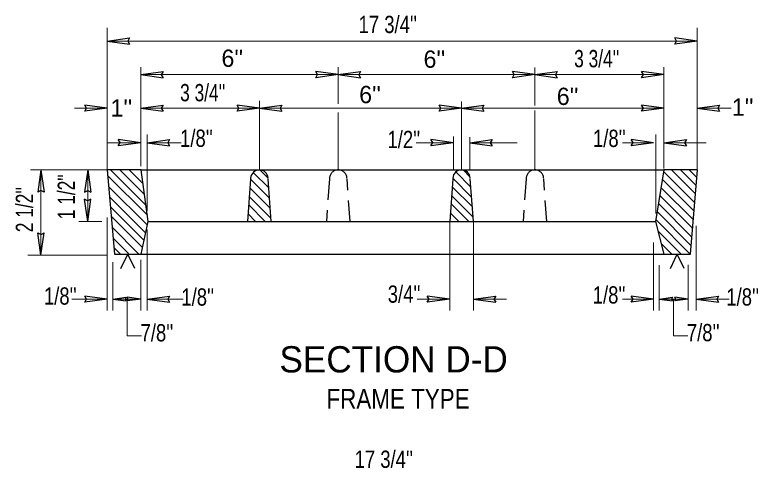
# Model space of a CAD drawing. Extents: x -399 to -31, y -119 to 153.
# Drawn here: x -174.9 to -118.3, y -8.1 to 26.4 of the extents above; entities that cross this region are included whole.
import ezdxf
from ezdxf.enums import TextEntityAlignment as Align

# ---------------------------------------------------------------- set-up
doc = ezdxf.new("R2010")
doc.units = 0
doc.header["$LTSCALE"] = 0.53
doc.linetypes.add('MEDIUM_DASHED', pattern=[4.5, 3, -1.5])
doc.layers.add('1', color=7, linetype='Continuous', lineweight=25)

msp = doc.modelspace()

# ---------------------------------------------------------------- linework, layer by layer
at = {"layer": '1', "lineweight": 13}
for p, q in [((-167.8728, 14.5982), (-167.8728, 25.4037)), ((-122.9428, 14.6729), (-122.9428, 25.4037)), ((-167.8728, 24.4037), (-122.9428, 24.4037)), ((-165.3197, 14.8872), (-165.3197, 22.4253)), ((-150.2768, 19.6327), (-150.2768, 22.4253)), ((-135.303, 19.5018), (-135.303, 22.3817)), ((-125.4778, 14.6997), (-125.4778, 22.4253)), ((-150.2768, 21.8488), (-165.3197, 21.8488)), ((-156.2802, 14.5982), (-156.2802, 19.8509)), ((-140.8922, 14.5982), (-140.8922, 19.8072)), ((-170.3502, 19.2938), (-167.8728, 19.2938)), ((-165.3197, 19.2938), (-156.2802, 19.2938)), ((-156.2802, 19.2938), (-140.8922, 19.2938)), ((-140.8922, 19.2938), (-125.4778, 19.2938)), ((-122.9428, 19.2938), (-120.3687, 19.2938)), ((-150.2768, 14.5982), (-150.2768, 18.9782)), ((-135.303, 14.5982), (-135.303, 19.1091)), ((-164.8367, 11.4842), (-164.8367, 17.2928)), ((-141.5133, 14.5982), (-141.5133, 17.1455)), ((-140.2713, 14.5982), (-140.2713, 17.1019)), ((-126.1086, 11.2722), (-126.1086, 17.2928)), ((-167.8631, 16.6698), (-165.3197, 16.6698)), ((-164.8367, 16.6698), (-162.2392, 16.6698)), ((-144.3328, 16.6698), (-141.5133, 16.6698)), ((-140.2713, 16.6698), (-136.6527, 16.6698)), ((-128.6259, 16.6698), (-126.2634, 16.6698)), ((-125.4778, 16.6698), (-122.2687, 16.6698)), ((-168.4527, 14.5982), (-173.7086, 14.5982)), ((-172.9101, 8.1072), (-172.9101, 14.5982)), ((-169.3913, 14.5982), (-167.8728, 14.5982)), ((-169.3558, 10.6622), (-169.3558, 14.5982)), ((-164.8122, 11.1578), (-167.8366, 14.1822)), ((-164.9118, 11.899), (-167.6109, 14.5982)), ((-165.0325, 12.7258), (-166.9048, 14.5982)), ((-165.1309, 13.5323), (-166.1968, 14.5982)), ((-155.5645, 13.2302), (-156.745, 14.4107)), ((-155.6181, 13.977), (-156.2363, 14.5953)), ((-140.1784, 13.2949), (-141.3227, 14.4392)), ((-140.2509, 14.0717), (-140.7539, 14.5747)), ((-123.1355, 12.099), (-125.5076, 14.4711)), ((-123.0817, 12.774), (-124.9057, 14.5982)), ((-123.0312, 13.4089), (-124.2205, 14.5982)), ((-122.9825, 14.0205), (-123.5601, 14.5982)), ((-155.5093, 12.4539), (-156.9539, 13.8987)), ((-140.1239, 12.5305), (-141.5584, 13.965)), ((-123.1861, 11.4642), (-125.6036, 13.8818)), ((-164.8113, 10.3843), (-167.7627, 13.3357)), ((-155.4539, 11.6777), (-156.9852, 13.2091)), ((-140.0613, 11.7782), (-141.6043, 13.3212)), ((-123.2398, 10.7891), (-125.7057, 13.2549)), ((-164.9346, 9.7858), (-167.6938, 12.5451)), ((-155.4007, 10.9313), (-157.0479, 12.5784)), ((-140.0155, 11.0078), (-141.6525, 12.6448)), ((-123.2921, 10.1333), (-125.8047, 12.6462)), ((-155.8369, 10.6818), (-157.0935, 11.9385)), ((-140.3118, 10.6498), (-141.696, 12.034)), ((-123.3442, 9.4793), (-125.9037, 12.0387)), ((-165.0578, 9.2167), (-167.6277, 11.7864)), ((-141.1037, 10.6818), (-141.7465, 11.3246)), ((-123.3964, 8.8234), (-126.0027, 11.43)), ((-167.8728, 3.9), (-167.8728, 10.9751)), ((-165.2039, 8.7078), (-167.5651, 11.069)), ((-156.5656, 10.6818), (-157.1419, 11.2583)), ((-123.4725, 8.1933), (-126.1017, 10.8225)), ((-168.7842, 10.6622), (-170.017, 10.6622)), ((-169.3913, 10.6622), (-168.2813, 10.6622)), ((-165.4487, 8.1933), (-167.4926, 10.2372)), ((-141.7922, 3.9), (-141.7922, 10.6818)), ((-139.9922, 3.9), (-139.9922, 10.6818)), ((-123.0202, 3.9), (-123.0202, 10.3321)), ((-164.8367, 3.9), (-164.8367, 10.0641)), ((-124.1802, 8.1933), (-125.9372, 9.9505)), ((-166.2567, 8.2423), (-167.4201, 9.4057)), ((-126.2634, 3.9), (-126.2634, 9.0727)), ((-166.863, 8.1933), (-167.3574, 8.6878)), ((-124.8867, 8.1933), (-125.6937, 9.0003)), ((-173.9101, 8.1072), (-167.8672, 8.1072)), ((-167.449, 3.9), (-167.449, 7.5734)), ((-165.3197, 3.9), (-165.3197, 7.7597)), ((-125.8494, 3.9), (-125.8494, 7.3577)), ((-123.6413, 3.9), (-123.6413, 7.3821)), ((-170.5694, 4.7621), (-167.8728, 4.7621)), ((-167.449, 4.7621), (-165.3197, 4.7621)), ((-164.8367, 4.7621), (-162.093, 4.7621)), ((-144.2634, 4.7621), (-141.7922, 4.7621)), ((-139.9952, 4.7621), (-137.4677, 4.7621)), ((-128.6259, 4.7621), (-126.2634, 4.7621)), ((-125.8494, 4.7621), (-123.6413, 4.7621)), ((-123.0202, 4.7621), (-120.5149, 4.7621))]:
    msp.add_line(p, q, dxfattribs=at)
at = {"layer": '1'}
for p, q in [((-167.8728, 24.4037), (-166.1698, 24.6378)), ((-167.8728, 24.4037), (-166.1698, 24.1698)), ((-122.9428, 24.4037), (-124.6458, 24.6378)), ((-122.9428, 24.4037), (-124.6458, 24.1698)), ((-165.3197, 21.8488), (-163.6167, 22.0828)), ((-150.2768, 21.8488), (-151.9798, 22.0828)), ((-150.2768, 21.8488), (-148.5738, 22.0828)), ((-135.303, 21.8488), (-137.006, 22.0828)), ((-135.303, 21.8488), (-133.6, 22.0828)), ((-125.4778, 21.8488), (-127.1808, 22.0828)), ((-165.3197, 21.8488), (-163.6167, 21.6148)), ((-150.2768, 21.8488), (-151.9798, 21.6148)), ((-150.2768, 21.8488), (-148.5738, 21.6148)), ((-135.303, 21.8488), (-137.006, 21.6148)), ((-135.303, 21.8488), (-133.6, 21.6148)), ((-125.4778, 21.8488), (-127.1808, 21.6148)), ((-167.8728, 19.2938), (-169.5758, 19.5278)), ((-167.8728, 19.2938), (-169.5758, 19.0598)), ((-165.3197, 19.2938), (-163.6167, 19.5278)), ((-165.3197, 19.2938), (-163.6167, 19.0598)), ((-156.2802, 19.2938), (-157.9832, 19.5278)), ((-156.2802, 19.2938), (-157.9832, 19.0598)), ((-156.2802, 19.2938), (-154.5772, 19.5278)), ((-156.2802, 19.2938), (-154.5772, 19.0598)), ((-140.8922, 19.2938), (-142.5952, 19.5278)), ((-140.8922, 19.2938), (-142.5952, 19.0598)), ((-140.8922, 19.2938), (-139.1892, 19.5278)), ((-140.8922, 19.2938), (-139.1892, 19.0598)), ((-125.4778, 19.2938), (-127.1808, 19.5278)), ((-125.4778, 19.2938), (-127.1808, 19.0598)), ((-122.9428, 19.2938), (-121.2398, 19.5278)), ((-122.9428, 19.2938), (-121.2398, 19.0598)), ((-165.3197, 16.6698), (-167.0227, 16.9038)), ((-165.3197, 16.6698), (-167.0227, 16.4358)), ((-164.8367, 16.6698), (-163.1337, 16.9038)), ((-164.8367, 16.6698), (-163.1337, 16.4358)), ((-141.5133, 16.6698), (-143.2163, 16.9038)), ((-141.5133, 16.6698), (-143.2163, 16.4358)), ((-140.2713, 16.6698), (-138.5683, 16.9038)), ((-140.2713, 16.6698), (-138.5683, 16.4358)), ((-126.2634, 16.6698), (-127.9664, 16.9038)), ((-126.2634, 16.6698), (-127.9664, 16.4358)), ((-125.4778, 16.6698), (-123.7748, 16.9038)), ((-125.4778, 16.6698), (-123.7748, 16.4358)), ((-172.9101, 14.5982), (-173.1441, 12.8952)), ((-172.9101, 14.5982), (-172.6761, 12.8952)), ((-169.3558, 14.5982), (-169.5898, 12.8952)), ((-169.3558, 14.5982), (-169.1218, 12.8952)), ((-165.2739, 14.5982), (-125.4869, 14.5982)), ((-156.9484, 13.9758), (-156.9528, 13.914)), ((-141.5577, 13.9758), (-141.5621, 13.914)), ((-169.3558, 10.6622), (-169.5898, 12.3652)), ((-169.3558, 10.6622), (-169.1218, 12.3652)), ((-164.7485, 10.6818), (-141.7724, 10.6818)), ((-139.9415, 10.6818), (-126.1246, 10.6818)), ((-172.9101, 8.1072), (-173.1441, 9.8102)), ((-172.9101, 8.1072), (-172.6761, 9.8102)), ((-166.8202, 7.1002), (-166.2942, 8.1933)), ((-165.7681, 7.1002), (-166.2942, 8.1933)), ((-165.2739, 8.1933), (-125.4869, 8.1933)), ((-124.9928, 7.1002), (-124.4667, 8.1933)), ((-123.9407, 7.1002), (-124.4667, 8.1933)), ((-167.8728, 4.7621), (-169.5758, 4.9961)), ((-167.8728, 4.7621), (-169.5758, 4.5281)), ((-167.449, 4.7621), (-166.4272, 4.9025)), ((-167.449, 4.7621), (-166.4272, 4.6217)), ((-165.3197, 4.7621), (-166.3415, 4.9025)), ((-165.3197, 4.7621), (-166.3415, 4.6217)), ((-164.8367, 4.7621), (-163.1337, 4.9961)), ((-164.8367, 4.7621), (-163.1337, 4.5281)), ((-141.7922, 4.7621), (-143.4952, 4.9961)), ((-141.7922, 4.7621), (-143.4952, 4.5281)), ((-139.9952, 4.7621), (-138.2922, 4.9961)), ((-139.9952, 4.7621), (-138.2922, 4.5281)), ((-126.2634, 4.7621), (-127.9664, 4.9961)), ((-126.2634, 4.7621), (-127.9664, 4.5281)), ((-125.8494, 4.7621), (-124.8276, 4.9025)), ((-125.8494, 4.7621), (-124.8276, 4.6217)), ((-123.6413, 4.7621), (-124.6632, 4.9025)), ((-123.6413, 4.7621), (-124.6632, 4.6217)), ((-123.0202, 4.7621), (-121.3173, 4.9961)), ((-123.0202, 4.7621), (-121.3173, 4.5281))]:
    msp.add_line(p, q, dxfattribs=at)
at = {"layer": '1', "linetype": 'MEDIUM_DASHED'}
for p, q in [((-150.9451, 13.9758), (-150.9495, 13.914)), ((-135.9712, 13.9758), (-135.9757, 13.914))]:
    msp.add_line(p, q, dxfattribs=at)
at = {"layer": '1'}
for points in [[(-166.1698, 24.6378), (-166.3016, 24.4013), (-166.1698, 24.1698)], [(-124.6458, 24.1698), (-124.5141, 24.4062), (-124.6458, 24.6378)], [(-163.6167, 22.0828), (-163.7484, 21.8464), (-163.6167, 21.6148)], [(-151.9798, 21.6148), (-151.8481, 21.8513), (-151.9798, 22.0828)], [(-148.5738, 22.0828), (-148.7056, 21.8464), (-148.5738, 21.6148)], [(-137.006, 21.6148), (-136.8742, 21.8513), (-137.006, 22.0828)], [(-133.6, 22.0828), (-133.7318, 21.8464), (-133.6, 21.6148)], [(-127.1808, 21.6148), (-127.0491, 21.8513), (-127.1808, 22.0828)], [(-169.5758, 19.0598), (-169.4441, 19.2963), (-169.5758, 19.5278)], [(-163.6167, 19.5278), (-163.7484, 19.2914), (-163.6167, 19.0598)], [(-157.9832, 19.0598), (-157.8514, 19.2963), (-157.9832, 19.5278)], [(-154.5772, 19.5278), (-154.7089, 19.2914), (-154.5772, 19.0598)], [(-142.5952, 19.0598), (-142.4635, 19.2963), (-142.5952, 19.5278)], [(-139.1892, 19.5278), (-139.321, 19.2914), (-139.1892, 19.0598)], [(-127.1808, 19.0598), (-127.0491, 19.2963), (-127.1808, 19.5278)], [(-121.2398, 19.5278), (-121.3716, 19.2914), (-121.2398, 19.0598)], [(-167.0227, 16.4358), (-166.8909, 16.6722), (-167.0227, 16.9038)], [(-163.1337, 16.9038), (-163.2654, 16.6674), (-163.1337, 16.4358)], [(-143.2163, 16.4358), (-143.0846, 16.6722), (-143.2163, 16.9038)], [(-138.5683, 16.9038), (-138.7, 16.6674), (-138.5683, 16.4358)], [(-127.9664, 16.4358), (-127.8347, 16.6722), (-127.9664, 16.9038)], [(-123.7748, 16.9038), (-123.9066, 16.6674), (-123.7748, 16.4358)], [(-156.9528, 13.914), (-157.183, 10.6818), (-155.383, 10.6818), (-155.6132, 13.914)], [(-141.5621, 13.914), (-141.7922, 10.6818), (-139.9922, 10.6818), (-140.2225, 13.914)], [(-172.6761, 12.8952), (-172.9125, 13.0269), (-173.1441, 12.8952)], [(-169.5898, 12.8952), (-169.3534, 13.0269), (-169.1218, 12.8952)], [(-169.1218, 12.3652), (-169.3582, 12.2334), (-169.5898, 12.3652)], [(-173.1441, 9.8102), (-172.9077, 9.6784), (-172.6761, 9.8102)], [(-169.5758, 4.5281), (-169.4441, 4.7645), (-169.5758, 4.9961)], [(-166.4272, 4.9025), (-166.5062, 4.7607), (-166.4272, 4.6217)], [(-166.3415, 4.6217), (-166.2624, 4.7635), (-166.3415, 4.9025)], [(-163.1337, 4.9961), (-163.2654, 4.7597), (-163.1337, 4.5281)], [(-143.4952, 4.5281), (-143.3635, 4.7645), (-143.4952, 4.9961)], [(-138.2922, 4.9961), (-138.424, 4.7597), (-138.2922, 4.5281)], [(-127.9664, 4.5281), (-127.8347, 4.7645), (-127.9664, 4.9961)], [(-124.8276, 4.9025), (-124.9067, 4.7607), (-124.8276, 4.6217)], [(-124.6632, 4.6217), (-124.5841, 4.7635), (-124.6632, 4.9025)], [(-121.3173, 4.9961), (-121.449, 4.7597), (-121.3173, 4.5281)]]:
    msp.add_lwpolyline(points, dxfattribs=at)
at = {"layer": '1', "lineweight": 13}
for points in [[(-125.4778, 21.8488), (-135.303, 21.8488), (-150.2768, 21.8488)], [(-166.3396, 4.7478), (-166.3396, 1.9638), (-165.2521, 1.9638)], [(-124.7451, 4.7587), (-124.7451, 1.9747), (-123.6576, 1.9747)]]:
    msp.add_lwpolyline(points, dxfattribs=at)
at = {"layer": '1'}
for points in [[(-164.7485, 10.6818), (-165.2739, 14.5982), (-167.8728, 14.5982), (-167.3143, 8.1933), (-165.2739, 8.1933)], [(-123.4466, 8.1933), (-122.9365, 14.5982), (-125.4869, 14.5982), (-126.1246, 10.6818), (-125.4869, 8.1933)]]:
    msp.add_lwpolyline(points, close=True, dxfattribs=at)
at = {"layer": '1', "linetype": 'MEDIUM_DASHED'}
for points in [[(-150.9495, 13.914), (-151.1797, 10.6818), (-149.3797, 10.6818), (-149.6099, 13.914)], [(-135.9757, 13.914), (-136.2058, 10.6818), (-134.4058, 10.6818), (-134.6361, 13.914)]]:
    msp.add_lwpolyline(points, dxfattribs=at)
at = {"layer": '1'}
for centre, start, end in [((-156.2801, 13.9282), 90, 175.92354), ((-156.2861, 13.9282), 4.06588, 90), ((-140.8894, 13.9282), 90, 175.92354), ((-140.8953, 13.9282), 4.06588, 90)]:
    msp.add_arc(centre, 0.67, start, end, dxfattribs=at)
at = {"layer": '1', "linetype": 'MEDIUM_DASHED'}
for centre, start, end in [((-150.2768, 13.9282), 90, 175.92354), ((-150.2827, 13.9282), 4.06588, 90), ((-135.303, 13.9282), 90, 175.92354), ((-135.3089, 13.9282), 4.06588, 90)]:
    msp.add_arc(centre, 0.67, start, end, dxfattribs=at)

# ---------------------------------------------------------------- texts
at = {"layer": '1'}
for s, height, width, p in [("17 3/4''", 1.315, 0.8, (-148.7321, 25.013)), ("3 3/4''", 1.315, 0.75, (-132.3162, 22.4101)), ("3 3/4''", 1.315, 0.75, (-162.3167, 19.8205)), ("1/8''", 1.315, 0.8, (-162.3208, 16.3522)), ("1/2''", 1.315, 0.8, (-146.5302, 16.2584)), ("1/8''", 1.315, 0.8, (-130.883, 16.3418)), ("1/8''", 1.315, 0.8, (-172.687, 4.3422)), ("3/4''", 1.315, 0.8, (-146.5105, 4.4883)), ("1/8''", 1.315, 0.8, (-130.9011, 4.4263)), ("1/8''", 1.315, 0.8, (-162.2226, 4.2663)), ("1/8''", 1.315, 0.8, (-120.7304, 4.2703)), ("7/8''", 1.315, 0.8, (-165.3303, 1.5458)), ("7/8''", 1.315, 0.8, (-123.7357, 1.5567)), ('FRAME TYPE', 1.5, 0.85, (-151.171, -3.573)), ("17 3/4''", 1.315, 0.8, (-149.0337, -8.0813))]:
    msp.add_text(s, height=height, dxfattribs=dict(at, width=width)).set_placement(p)
for s, p in [("6''", (-159.1686, 22.4407)), ("6''", (-143.7807, 22.3716)), ("6''", (-148.68, 19.6785)), ("6''", (-133.6371, 19.5404)), ("1''", (-167.6137, 18.6578)), ("1''", (-120.309, 18.72))]:
    msp.add_text(s, height=1.315, dxfattribs=at).set_placement(p)
at = {"layer": '1', "width": 0.75}
for s, p in [('1 1/2"', (-170.3241, 10.8441)), ("2 1/2''", (-173.5145, 9.8547))]:
    msp.add_text(s, height=1.315, rotation=90, dxfattribs=at).set_placement(p)
at = {"layer": '1'}
msp.add_text('SECTION D-D', height=2, dxfattribs=at).set_placement((-146.0615, -0.8184), align=Align.CENTER)

doc.saveas('drawing.dxf')
